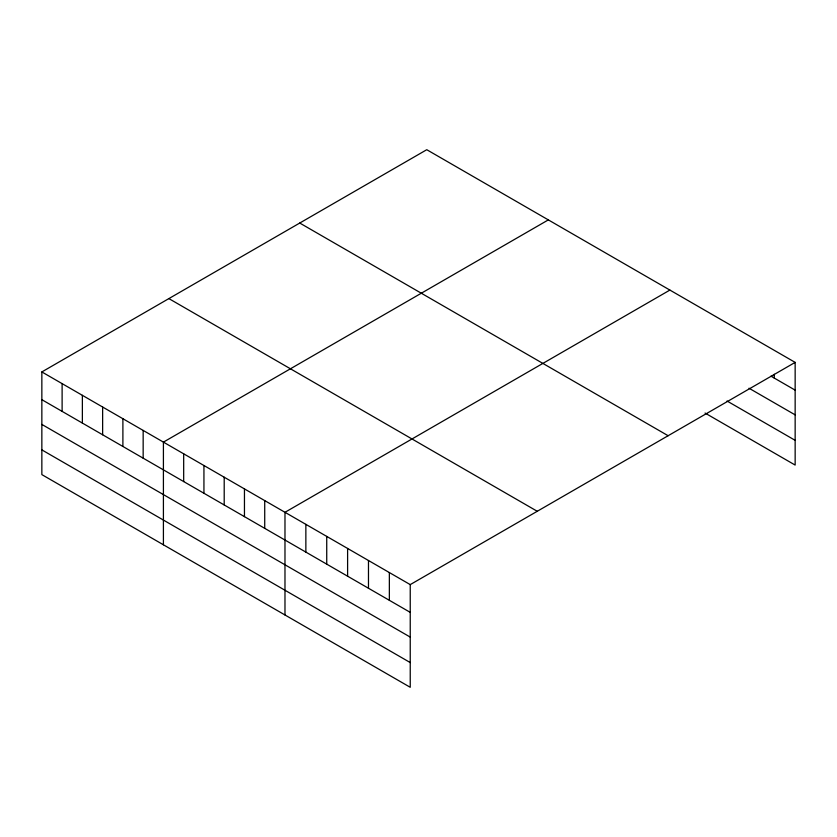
<?xml version="1.0" encoding="UTF-8"?>
<svg xmlns="http://www.w3.org/2000/svg" width="837" height="837" viewBox="0 0 837 837"><rect width="100%" height="100%" fill="white"/><g stroke="black" fill="none" stroke-linecap="round" stroke-linejoin="round"><path stroke-width="1.26" d="M795.15 362.39L410.235 584.613L410.235 687.292L41.85 474.61L41.85 371.931L426.765 149.708L795.15 362.39L795.15 465.069L705.057 413.049M548.34 219.89L163.414 442.124L163.414 544.803M669.903 290.073L284.978 512.307L284.978 614.986M770.982 376.179L795.15 390.136M749.01 388.222L795.15 414.859M727.029 401.007L795.15 440.335M299.751 223.04L668.125 435.721M168.875 298.6L537.249 511.281M41.85 371.931L410.235 584.613M41.85 399.678L410.235 612.36M41.85 424.411L410.235 637.093M41.85 449.887L410.235 662.569M774.277 374.296L774.277 378.083M389.351 572.56L389.351 600.307M368.479 560.508L368.479 588.265M347.606 548.465L347.606 576.212M326.733 536.412L326.733 564.159M305.861 524.36L305.861 552.106M264.722 500.61L264.722 528.356M244.456 488.913L244.456 516.659M224.201 477.216L224.201 504.962M203.935 465.518L203.935 493.265M183.68 453.821L183.68 481.568M143.158 430.417L143.158 458.174M122.893 418.72L122.893 446.466M102.637 407.023L102.637 434.769M82.371 395.326L82.371 423.072M62.116 383.628L62.116 411.375"/></g></svg>
